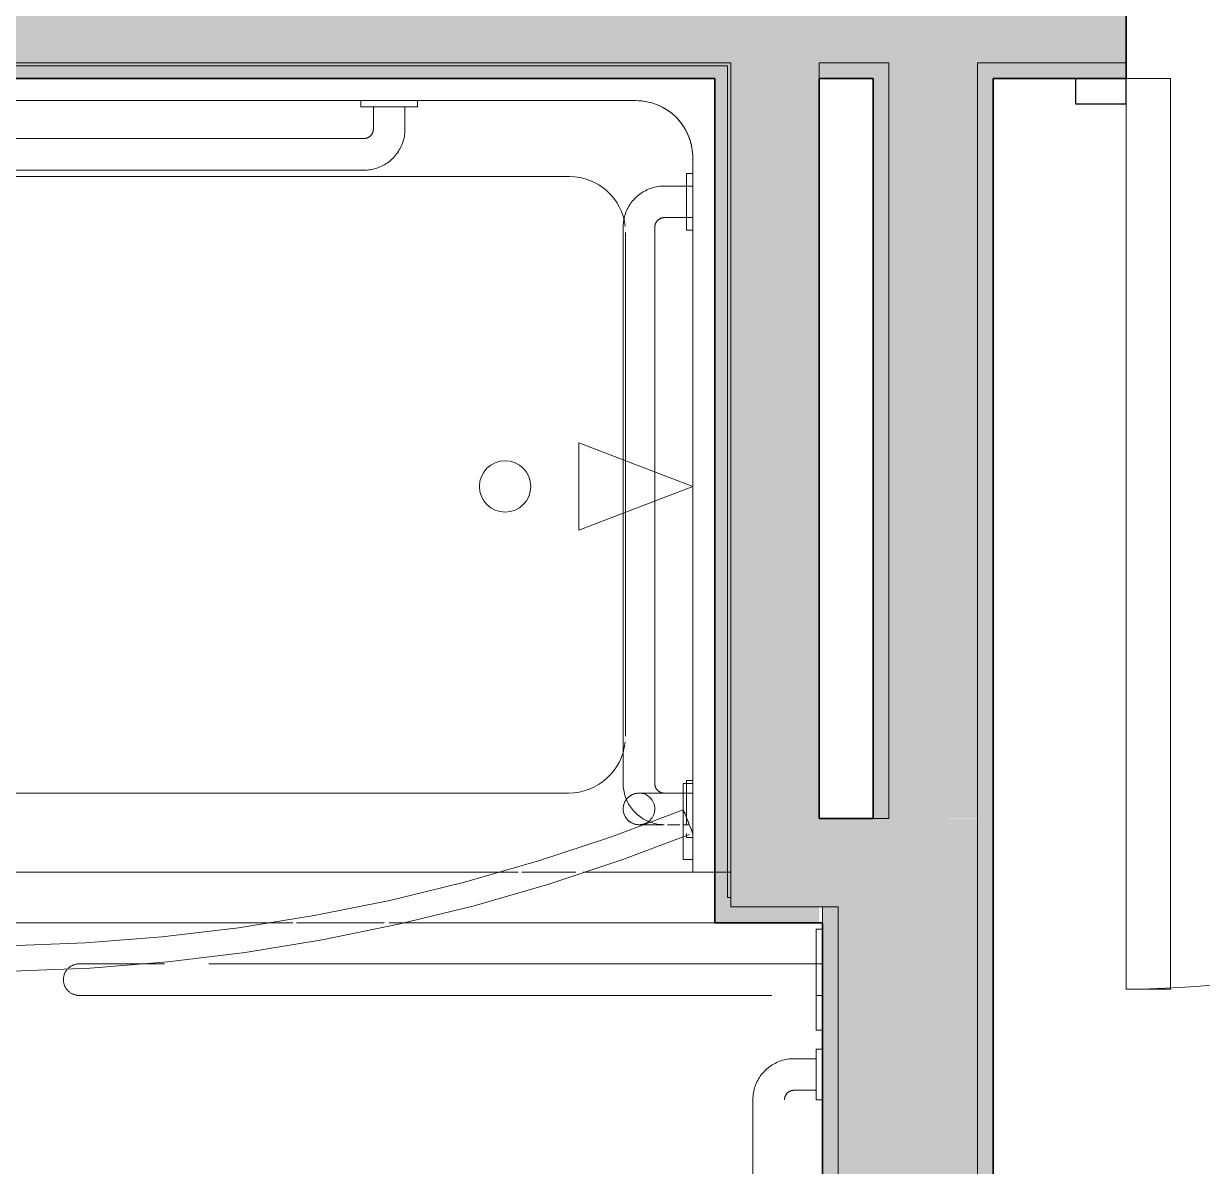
# Model space of a CAD drawing. Header units: inches. Extents: x 6 to 8416, y -388 to 6104.
# Drawn here: x 5973.34 to 6019.93, y 1409.68 to 1454.86 of the extents above; entities that cross this region are included whole.
import ezdxf

# ---------------------------------------------------------------- set-up
doc = ezdxf.new("R2010")
doc.units = ezdxf.units.IN
doc.header["$MEASUREMENT"] = 0
doc.linetypes.add('Dash 1_16_', pattern=[48, 24, -24])
doc.linetypes.add('Hidden 1_16_', pattern=[36, 24, -12])
for name, color, linetype, lineweight in [('A-DOOR', 31, 'Continuous', 18), ('A-DOOR-FRAM', 31, 'Continuous', 25), ('A-GENM', 13, 'Continuous', 18), ('A-WALL', 113, 'Continuous', 25), ('A-WALL-PATT', 111, 'Continuous', 35), ('I-WALL', 2, 'Continuous', 25), ('P-SANR-FIXT', 6, 'Continuous', 18), ('Q-SPCQ', 91, 'Continuous', 18)]:
    doc.layers.add(name, color=color, linetype=linetype, lineweight=lineweight)

# ---------------------------------------------------------------- blocks, each defined once
blk = doc.blocks.new('Unit-Single-Flush-ICC ADA-AM - 36_ x 84_-NR _U-BE _ BED_-6494243-LEVEL 3 - PLAN Copy 1 Copy 1')
at = {"layer": 'A-DOOR'}
for p, q in [((16.25, 38.375), (18, 38.375)), ((16.25, 2.375), (16.25, 38.375)), ((18, 2.375), (18, 38.375)), ((16.25, 2.375), (18, 2.375))]:
    blk.add_line(p, q, dxfattribs=at)
at = {"layer": 'A-DOOR', "lineweight": 9}
blk.add_arc((18, 2.375), 36, 90, 180, dxfattribs=at)
at = {"layer": 'A-DOOR-FRAM'}
for p, q in [((-18, 3.375), (-20, 3.375)), ((-20, 3.375), (-20, 2.375)), ((-18, 2.375), (-18, 3.375)), ((20, 3.375), (18, 3.375)), ((18, 3.375), (18, 2.375)), ((20, 2.375), (20, 3.375)), ((-20, 2.375), (-18, 2.375)), ((18, 2.375), (20, 2.375)), ((-18, -2.375), (-20, -2.375)), ((-20, -2.375), (-20, -3.375)), ((-18, -3.375), (-18, -2.375)), ((20, -2.375), (18, -2.375)), ((18, -2.375), (18, -3.375)), ((20, -3.375), (20, -2.375)), ((-20, -3.375), (-18, -3.375)), ((18, -3.375), (20, -3.375))]:
    blk.add_line(p, q, dxfattribs=at)
at = {"layer": 'A-DOOR-FRAM', "lineweight": 18}
for p, q in [((-18, 3.375), (-20, 3.375)), ((-20, 3.375), (-20, 2.375)), ((-18, 3.375), (-18, 2.375)), ((20, 3.375), (18, 3.375)), ((18, 3.375), (18, 2.375)), ((20, 3.375), (20, 2.375)), ((-20, 2.375), (-18, 2.375)), ((18, 2.375), (20, 2.375)), ((-20, -3.375), (-20, -2.375)), ((-18, -2.375), (-20, -2.375)), ((-18, -3.375), (-18, -2.375)), ((18, -3.375), (18, -2.375)), ((20, -2.375), (18, -2.375)), ((20, -3.375), (20, -2.375)), ((-20, -3.375), (-18, -3.375)), ((18, -3.375), (20, -3.375))]:
    blk.add_line(p, q, dxfattribs=at)
blk = doc.blocks.new('GM BA Shower-Unit-Tub-Prefab-ICC ADA-AM - ICC Type B_ Option A Forward_ 60_W x 32_D-2224287-LEVEL 3 - PLAN Copy 1 Copy 1')
at = {"layer": 'A-GENM'}
blk.add_line((0, 32), (0.625, 32), dxfattribs=at)
blk = doc.blocks.new('PL BA Toilet-Unit-Two Piece-ICC ADA-AM - ICC Type B_ Side Approach_ Swing Up Bar-V863-LEVEL 3 - PLAN Copy 1 Copy 1')
at = {"layer": 'A-GENM', "linetype": 'Hidden 1_16_', "lineweight": 9}
for p, q in [((33, 0), (0, 0)), ((0, -4.25), (0, -0.125)), ((0, -16.526), (0, -4.25)), ((0, -17.125), (0, -16.526)), ((0, -20.786), (0, -17.316)), ((0, -21.828), (0, -20.928)), ((0, -45.422), (0, -21.828))]:
    blk.add_line(p, q, dxfattribs=at)
blk = doc.blocks.new('z Nested-Shower Surround-Tub-Prefab - Variable-V868-LEVEL 3 - PLAN Copy 1 Copy 1')
at = {"layer": 'A-GENM', "lineweight": 9}
for p, q in [((0.125, 33), (0, 33)), ((0, 33), (0, 0)), ((0, 32), (0, 33)), ((0, 33), (0.125, 33)), ((0.125, 0.125), (0.125, 33)), ((0.125, 33), (0.125, 32)), ((0, 0.625), (0, 32)), ((0.125, 32), (0.125, 0.625)), ((0, 0), (0, 0.625)), ((0.125, 0.625), (0.125, 0.339)), ((0, 0), (60, 0)), ((60, 0), (0, 0)), ((59.875, 0.125), (0.125, 0.125)), ((0.313, 0.125), (59.688, 0.125))]:
    blk.add_line(p, q, dxfattribs=at)
at = {"layer": 'A-GENM'}
for p, q in [((1.5, 32), (0, 32)), ((0, 32), (0, 0)), ((0, 0.625), (0, 32)), ((0.125, 32), (0.625, 32)), ((0.625, 32), (1.5, 32)), ((1.5, 32), (5.826, 32)), ((1.5, 30.75), (1.5, 32)), ((1.5, 30.75), (1.5, 32)), ((1.5, 32), (1.5, 30.75)), ((6.125, 32), (8.252, 32)), ((8.398, 32), (9.275, 32)), ((9.275, 32), (28.375, 32)), ((1.5, 30), (1.5, 30.75)), ((1.5, 30), (1.5, 30.75)), ((1.5, 30.75), (1.5, 30)), ((1.5, 29.25), (1.5, 29.862)), ((1.5, 3.75), (1.5, 29.25)), ((1.5, 5.942), (1.5, 29.058)), ((1.5, 29.058), (1.5, 5.942)), ((53.839, 28.873), (6.409, 28.873)), ((4.159, 26.623), (4.159, 17.771)), ((4.159, 17.771), (4.159, 15.729)), ((4.159, 15.729), (4.159, 6.712)), ((1.5, 3.75), (1.5, 5.058)), ((1.5, 5.058), (1.5, 3.75)), ((53.877, 4.5), (6.371, 4.5)), ((56.25, 1.5), (3.75, 1.5)), ((56.25, 1.5), (3.75, 1.5)), ((3.75, 1.5), (56.25, 1.5)), ((0, 0), (0, 0.625)), ((0, 0), (60, 0)), ((60, 0), (0, 0))]:
    blk.add_line(p, q, dxfattribs=at)
blk.add_circle((8.92, 16.75), 1.016, dxfattribs=at)
for centre, radius, start, end in [((6.409, 26.623), 2.25, 90, 173.7582), ((6.371, 6.712), 2.212, 186.0977, 270), ((3.75, 3.75), 2.25, 180, 200.0287), ((3.75, 3.75), 2.25, 180, 270), ((3.75, 3.75), 2.25, 180, 200.0287), ((3.75, 3.75), 2.25, 200.0287, 204.9713), ((3.75, 3.75), 2.25, 200.0287, 204.9713), ((3.75, 3.75), 2.25, 204.9713, 245.0287), ((3.75, 3.75), 2.25, 204.9713, 245.0287), ((3.75, 3.75), 2.25, 245.0287, 249.9713), ((3.75, 3.75), 2.25, 245.0287, 249.9713), ((3.75, 3.75), 2.25, 249.9713, 270), ((3.75, 3.75), 2.25, 249.9713, 270)]:
    blk.add_arc(centre, radius, start, end, dxfattribs=at)
blk = doc.blocks.new('z Nested-Shower Grab Bars - Variable-V856-LEVEL 3 - PLAN Copy 1 Copy 1')
at = {"layer": 'A-GENM', "linetype": 'Dash 1_16_', "lineweight": 9}
for p, q in [((0.245, 29.125), (0, 29.125)), ((0, 29.125), (0, 29.087)), ((0, 29.125), (0, 29.087)), ((0.245, 29.125), (0, 29.125)), ((0, 29.125), (0, 29.087)), ((0, 29.125), (0, 29.087)), ((0, 29.087), (0, 28.974)), ((0, 29.087), (0, 28.974)), ((0, 29.087), (0, 28.974)), ((0, 29.087), (0, 28.974)), ((0.25, 29.087), (0.25, 29.125)), ((0.25, 29.087), (0.25, 29.125)), ((0.25, 29.087), (0.25, 29.125)), ((0.25, 29.087), (0.25, 29.125)), ((0.25, 28.974), (0.25, 29.087)), ((0.25, 28.974), (0.25, 29.087)), ((0.25, 28.974), (0.25, 29.087)), ((0.25, 28.974), (0.25, 29.087)), ((0, 28.795), (0, 28.563)), ((0, 28.795), (0, 28.563)), ((0, 28.795), (0, 28.563)), ((0, 28.795), (0, 28.563)), ((0, 28.625), (0, 28.604)), ((0, 28.625), (0, 28.604)), ((0, 28.604), (0, 28.541)), ((0, 28.604), (0, 28.541)), ((0, 28.541), (0, 28.442)), ((0, 28.541), (0, 28.442)), ((0, 28.442), (0, 28.313)), ((0, 28.442), (0, 28.365)), ((0.375, 28.625), (0.154, 28.625)), ((0.25, 28.625), (0.25, 28.604)), ((0.25, 28.625), (0.25, 28.604)), ((0.25, 28.604), (0.25, 28.541)), ((0.25, 28.604), (0.25, 28.541)), ((0.25, 28.541), (0.25, 28.442)), ((0.25, 28.541), (0.25, 28.442)), ((0.25, 28.442), (0.25, 28.313)), ((0.25, 28.442), (0.25, 28.313)), ((1.004, 28.625), (0.515, 28.625)), ((1.004, 28.625), (0.515, 28.625)), ((1.272, 28.618), (1.208, 28.623)), ((1.245, 28.625), (1.284, 28.625)), ((1.44, 28.625), (1.477, 28.625)), ((1.528, 28.574), (1.465, 28.589)), ((1.551, 28.625), (1.587, 28.625)), ((1.587, 28.625), (1.622, 28.625)), ((1.966, 28.625), (1.987, 28.625)), ((1.987, 28.625), (2.007, 28.625)), ((2.007, 28.625), (2.025, 28.625)), ((2.025, 28.625), (2.042, 28.625)), ((2.042, 28.625), (2.057, 28.625)), ((0, 28.365), (0, 28.291)), ((0, 28.365), (0, 28.291)), ((0, 28.365), (0, 28.313)), ((0, 28.365), (0, 28.291)), ((0, 28.365), (0, 28.291)), ((0, 28.313), (0, 28.162)), ((0, 28.313), (0, 28.162)), ((0, 28.291), (0, 28.113)), ((0, 28.291), (0, 28.113)), ((0, 28.291), (0, 28.113)), ((0, 28.162), (0, 28)), ((0, 28.162), (0, 28)), ((0, 28), (0, 27.749)), ((0, 28), (0, 27.838)), ((0, 28), (0, 27.838)), ((0, 28), (0, 27.749)), ((0, 28), (0, 27.749)), ((0.25, 28.291), (0.25, 28.365)), ((0.25, 28.291), (0.25, 28.365)), ((0.25, 28.291), (0.25, 28.365)), ((0.25, 28.291), (0.25, 28.365)), ((0.25, 28.313), (0.25, 28.162)), ((0.25, 28.313), (0.25, 28)), ((0.25, 28.113), (0.25, 28.291)), ((0.25, 28.162), (0.25, 28)), ((0.25, 28), (0.25, 27.838)), ((0.25, 28), (0.25, 27.838)), ((0.25, 27.749), (0.25, 27.991)), ((0, 27.838), (0, 27.688)), ((0, 27.838), (0, 27.688)), ((0, 27.709), (0, 26.875)), ((0, 27.709), (0, 26.875)), ((0, 27.709), (0, 26.875)), ((0, 27.688), (0, 27.375)), ((0, 27.688), (0, 27.558)), ((0, 27.558), (0, 27.375)), ((0.25, 27.838), (0.25, 27.688)), ((0.25, 27.838), (0.25, 27.688)), ((0.25, 26.875), (0.25, 27.709)), ((0.25, 27.688), (0.25, 27.375)), ((0.25, 27.688), (0.25, 27.375)), ((0.25, 26.875), (0.25, 27.687)), ((0.25, 26.875), (0.25, 27.687)), ((0, 27.438), (0, 26.875)), ((0, 27.375), (1.125, 27.375)), ((0.25, 26.875), (0.25, 27.438)), ((0.25, 27.375), (1.125, 27.375)), ((0, 26.875), (0.25, 26.875)), ((0, 26.875), (0.25, 26.875)), ((1.5, 27), (1.5, 15.826)), ((2.75, 16.306), (2.75, 27)), ((2.75, 14.194), (2.75, 16.306)), ((1.5, 15.826), (1.5, 14.674)), ((1.5, 14.674), (1.5, 5)), ((2.75, 5), (2.75, 14.194)), ((0.25, 5.125), (0, 5.125)), ((0, 5.125), (0, 4.563)), ((0, 5.125), (0, 2.875)), ((0.25, 2.875), (0.25, 5.125)), ((0.25, 4.563), (0.25, 5.125)), ((1.125, 4.625), (0, 4.625)), ((0, 4.625), (0, 4.442)), ((0, 4.625), (0, 3.375)), ((0, 4.442), (0, 4.313)), ((0, 4.313), (0, 4.162)), ((0, 4.162), (0, 4)), ((0, 4), (0, 3.838)), ((0, 3.838), (0, 3.688)), ((0, 3.688), (0, 3.558)), ((0, 3.558), (0, 3.375)), ((0, 3.438), (0, 2.875)), ((0, 3.375), (1.125, 3.375)), ((0.25, 2.875), (0.25, 3.438)), ((0, 2.875), (0.25, 2.875)), ((35, 2.75), (13, 2.75)), ((35, 2.75), (13, 2.75)), ((13, 1.5), (35, 1.5)), ((13, 1.5), (35, 1.5)), ((11.375, 1.125), (11.375, 0.25)), ((11.375, 1.125), (11.375, 0.25)), ((12.625, 0.25), (12.625, 1.125)), ((12.625, 0.25), (12.625, 1.125)), ((10.875, 0.25), (10.875, 0)), ((11.687, 0.25), (10.875, 0.25)), ((11.687, 0.25), (10.875, 0.25)), ((10.875, 0.25), (10.875, 0)), ((13.125, 0.25), (10.875, 0.25)), ((11.687, 0.25), (10.875, 0.25)), ((10.875, 0), (13.125, 0)), ((10.875, 0), (13.125, 0)), ((10.875, 0), (13.125, 0)), ((10.875, 0), (13.125, 0)), ((11.375, 0.25), (11.688, 0.25)), ((11.375, 0.25), (11.688, 0.25)), ((11.375, 0.25), (11.688, 0.25)), ((11.375, 0.25), (12.625, 0.25)), ((11.688, 0.25), (11.838, 0.25)), ((11.688, 0.25), (12.313, 0.25)), ((11.688, 0.25), (12.313, 0.25)), ((11.838, 0.25), (12, 0.25)), ((12, 0.25), (12.162, 0.25)), ((12.162, 0.25), (12.313, 0.25)), ((13.125, 0.25), (12.313, 0.25)), ((13.125, 0.25), (12.313, 0.25)), ((12.313, 0.25), (12.625, 0.25)), ((12.313, 0.25), (12.625, 0.25)), ((13.125, 0.25), (12.313, 0.25)), ((12.313, 0.25), (12.625, 0.25)), ((13.125, 0), (13.125, 0.25)), ((13.125, 0), (13.125, 0.25))]:
    blk.add_line(p, q, dxfattribs=at)
at = {"layer": 'A-GENM', "linetype": 'Dash 1_16_', "lineweight": 9, "flags": 128}
for points in [[(1.208, 28.623), (1.143, 28.625), (1.125, 28.625)], [(1.125, 28.625), (1.165, 28.625), (1.205, 28.625), (1.245, 28.625)], [(1.465, 28.589), (1.401, 28.601), (1.337, 28.611), (1.272, 28.618)], [(1.284, 28.625), (1.324, 28.625), (1.363, 28.625), (1.401, 28.625), (1.44, 28.625)], [(1.477, 28.625), (1.514, 28.625), (1.551, 28.625)], [(2.646, 27.572), (2.622, 27.633), (2.595, 27.692), (2.566, 27.75), (2.535, 27.807), (2.502, 27.863), (2.466, 27.918), (2.428, 27.97), (2.389, 28.022), (2.347, 28.072), (2.303, 28.119), (2.257, 28.166), (2.21, 28.21), (2.16, 28.252), (2.109, 28.293), (2.057, 28.331), (2.003, 28.367), (1.948, 28.401), (1.891, 28.433), (1.833, 28.463), (1.774, 28.49), (1.714, 28.515), (1.653, 28.537), (1.591, 28.557), (1.528, 28.574)], [(1.622, 28.625), (1.656, 28.625), (1.69, 28.625), (1.722, 28.625), (1.754, 28.625), (1.784, 28.625), (1.814, 28.625), (1.842, 28.625), (1.87, 28.625), (1.896, 28.625), (1.921, 28.625), (1.944, 28.625), (1.966, 28.625)], [(2.057, 28.625), (2.071, 28.625), (2.083, 28.625), (2.094, 28.625), (2.103, 28.625), (2.11, 28.625), (2.116, 28.625), (2.121, 28.625), (2.124, 28.625), (2.125, 28.625)], [(2.125, 28.625), (2.15, 28.625), (2.175, 28.623), (2.2, 28.621), (2.225, 28.617), (2.249, 28.613), (2.274, 28.607), (2.298, 28.601), (2.322, 28.593), (2.345, 28.585), (2.368, 28.576), (2.391, 28.565), (2.414, 28.554), (2.436, 28.542), (2.457, 28.53), (2.478, 28.516), (2.498, 28.501), (2.518, 28.486), (2.537, 28.47), (2.556, 28.453), (2.573, 28.435), (2.59, 28.417), (2.607, 28.398), (2.622, 28.379), (2.637, 28.358), (2.651, 28.338), (2.664, 28.316), (2.676, 28.295), (2.688, 28.272), (2.698, 28.25), (2.708, 28.226), (2.716, 28.203), (2.724, 28.179), (2.73, 28.155), (2.736, 28.131), (2.741, 28.106), (2.745, 28.082), (2.747, 28.057), (2.749, 28.032), (2.75, 28.007), (2.75, 27.982), (2.749, 27.957), (2.746, 27.932), (2.743, 27.907), (2.739, 27.882), (2.734, 27.858), (2.727, 27.834), (2.72, 27.81), (2.712, 27.786), (2.703, 27.763), (2.693, 27.74), (2.682, 27.717), (2.671, 27.695), (2.658, 27.674), (2.645, 27.653), (2.63, 27.632), (2.615, 27.612), (2.599, 27.593), (2.583, 27.574), (2.565, 27.556), (2.547, 27.539), (2.528, 27.523), (2.509, 27.507), (2.489, 27.492), (2.468, 27.478), (2.447, 27.464), (2.426, 27.452), (2.403, 27.44), (2.381, 27.43), (2.358, 27.42), (2.334, 27.411), (2.311, 27.403), (2.287, 27.396), (2.262, 27.39), (2.238, 27.385), (2.213, 27.381), (2.188, 27.378), (2.163, 27.376), (2.138, 27.375), (2.125, 27.375)], [(2.75, 27), (2.749, 27.065), (2.745, 27.13), (2.738, 27.195), (2.729, 27.259), (2.718, 27.323), (2.703, 27.386), (2.687, 27.449), (2.668, 27.511), (2.646, 27.572)], [(1.125, 27.375), (1.14, 27.375), (1.155, 27.374), (1.17, 27.372), (1.185, 27.37), (1.2, 27.368), (1.214, 27.364), (1.229, 27.36), (1.243, 27.356), (1.257, 27.351), (1.271, 27.345), (1.285, 27.339), (1.298, 27.333), (1.311, 27.325), (1.324, 27.318), (1.337, 27.31), (1.349, 27.301), (1.361, 27.292), (1.372, 27.282), (1.383, 27.272), (1.394, 27.261), (1.404, 27.25), (1.414, 27.239), (1.423, 27.227), (1.432, 27.215), (1.441, 27.203), (1.448, 27.19), (1.456, 27.177), (1.463, 27.163), (1.469, 27.15), (1.475, 27.136), (1.48, 27.122), (1.484, 27.108), (1.488, 27.093), (1.492, 27.078), (1.495, 27.064), (1.497, 27.049), (1.498, 27.034), (1.5, 27.019), (1.5, 27.004), (1.5, 27)], [(1.95, 27.375), (1.927, 27.375), (1.903, 27.375), (1.877, 27.375), (1.85, 27.375), (1.822, 27.375), (1.792, 27.375), (1.762, 27.375), (1.731, 27.375), (1.699, 27.375), (1.665, 27.375), (1.631, 27.375), (1.596, 27.375), (1.561, 27.375), (1.524, 27.375), (1.487, 27.375), (1.45, 27.375), (1.412, 27.375), (1.373, 27.375), (1.334, 27.375), (1.295, 27.375), (1.255, 27.375), (1.216, 27.375), (1.176, 27.375), (1.136, 27.375), (1.125, 27.375)], [(2.125, 27.375), (2.124, 27.375), (2.122, 27.375), (2.118, 27.375), (2.112, 27.375), (2.105, 27.375), (2.096, 27.375), (2.086, 27.375), (2.074, 27.375), (2.061, 27.375), (2.046, 27.375), (2.03, 27.375), (2.012, 27.375), (1.993, 27.375), (1.972, 27.375), (1.95, 27.375)], [(1.5, 5), (1.5, 4.985), (1.499, 4.97), (1.497, 4.955), (1.495, 4.94), (1.493, 4.925), (1.489, 4.911), (1.485, 4.896), (1.481, 4.882), (1.476, 4.868), (1.47, 4.854), (1.464, 4.84), (1.458, 4.827), (1.45, 4.814), (1.443, 4.801), (1.435, 4.788), (1.426, 4.776), (1.417, 4.764), (1.407, 4.753), (1.397, 4.742), (1.386, 4.731), (1.375, 4.721), (1.364, 4.711), (1.352, 4.702), (1.34, 4.693), (1.328, 4.684), (1.315, 4.677), (1.302, 4.669), (1.288, 4.662), (1.275, 4.656), (1.261, 4.65), (1.247, 4.645), (1.233, 4.641), (1.218, 4.637), (1.203, 4.633), (1.189, 4.63), (1.174, 4.628), (1.159, 4.627), (1.144, 4.625), (1.129, 4.625), (1.125, 4.625)], [(1.125, 3.375), (1.19, 3.376), (1.255, 3.38), (1.32, 3.387), (1.384, 3.396), (1.448, 3.407), (1.511, 3.422), (1.574, 3.438), (1.636, 3.457), (1.697, 3.479), (1.758, 3.503), (1.817, 3.53), (1.875, 3.559), (1.932, 3.59), (1.988, 3.623), (2.043, 3.659), (2.095, 3.697), (2.147, 3.736), (2.197, 3.778), (2.244, 3.822), (2.291, 3.868), (2.335, 3.915), (2.377, 3.965), (2.418, 4.016), (2.456, 4.068), (2.492, 4.122), (2.526, 4.177), (2.558, 4.234), (2.588, 4.292), (2.615, 4.351), (2.64, 4.411), (2.662, 4.472), (2.682, 4.534), (2.699, 4.597), (2.714, 4.66), (2.726, 4.724), (2.736, 4.788), (2.743, 4.853), (2.748, 4.917), (2.75, 4.982), (2.75, 5)], [(13, 2.75), (12.935, 2.749), (12.87, 2.745), (12.805, 2.738), (12.741, 2.729), (12.677, 2.718), (12.614, 2.703), (12.551, 2.687), (12.489, 2.668), (12.428, 2.646), (12.367, 2.622), (12.308, 2.595), (12.25, 2.566), (12.193, 2.535), (12.137, 2.502), (12.082, 2.466), (12.03, 2.428), (11.978, 2.389), (11.928, 2.347), (11.881, 2.303), (11.834, 2.257), (11.79, 2.21), (11.748, 2.16), (11.707, 2.109), (11.669, 2.057), (11.633, 2.003), (11.599, 1.948), (11.567, 1.891), (11.537, 1.833), (11.51, 1.774), (11.485, 1.714), (11.463, 1.653), (11.443, 1.591), (11.426, 1.528), (11.411, 1.465), (11.399, 1.401), (11.389, 1.337), (11.382, 1.272), (11.377, 1.208), (11.375, 1.143), (11.375, 1.125)], [(13, 2.75), (12.935, 2.749), (12.87, 2.745), (12.805, 2.738), (12.741, 2.729), (12.677, 2.718), (12.614, 2.703), (12.551, 2.687), (12.489, 2.668), (12.428, 2.646), (12.367, 2.622), (12.308, 2.595), (12.25, 2.566), (12.193, 2.535), (12.137, 2.502), (12.082, 2.466), (12.03, 2.428), (11.978, 2.389), (11.928, 2.347), (11.881, 2.303), (11.834, 2.257), (11.79, 2.21), (11.748, 2.16), (11.707, 2.109), (11.669, 2.057), (11.633, 2.003), (11.599, 1.948), (11.567, 1.891), (11.537, 1.833), (11.51, 1.774), (11.485, 1.714), (11.463, 1.653), (11.443, 1.591), (11.426, 1.528), (11.411, 1.465), (11.399, 1.401), (11.389, 1.337), (11.382, 1.272), (11.377, 1.208), (11.375, 1.143), (11.375, 1.125)], [(12.625, 1.125), (12.625, 1.14), (12.626, 1.155), (12.628, 1.17), (12.63, 1.185), (12.632, 1.2), (12.636, 1.214), (12.64, 1.229), (12.644, 1.243), (12.649, 1.257), (12.655, 1.271), (12.661, 1.285), (12.667, 1.298), (12.675, 1.311), (12.682, 1.324), (12.69, 1.337), (12.699, 1.349), (12.708, 1.361), (12.718, 1.372), (12.728, 1.383), (12.739, 1.394), (12.75, 1.404), (12.761, 1.414), (12.773, 1.423), (12.785, 1.432), (12.797, 1.441), (12.81, 1.448), (12.823, 1.456), (12.837, 1.463), (12.85, 1.469), (12.864, 1.475), (12.878, 1.48), (12.892, 1.484), (12.907, 1.488), (12.922, 1.492), (12.936, 1.495), (12.951, 1.497), (12.966, 1.498), (12.981, 1.5), (12.996, 1.5), (13, 1.5)], [(12.625, 1.125), (12.625, 1.14), (12.626, 1.155), (12.628, 1.17), (12.63, 1.185), (12.632, 1.2), (12.636, 1.214), (12.64, 1.229), (12.644, 1.243), (12.649, 1.257), (12.655, 1.271), (12.661, 1.285), (12.667, 1.298), (12.675, 1.311), (12.682, 1.324), (12.69, 1.337), (12.699, 1.349), (12.708, 1.361), (12.718, 1.372), (12.728, 1.383), (12.739, 1.394), (12.75, 1.404), (12.761, 1.414), (12.773, 1.423), (12.785, 1.432), (12.797, 1.441), (12.81, 1.448), (12.823, 1.456), (12.837, 1.463), (12.85, 1.469), (12.864, 1.475), (12.878, 1.48), (12.892, 1.484), (12.907, 1.488), (12.922, 1.492), (12.936, 1.495), (12.951, 1.497), (12.966, 1.498), (12.981, 1.5), (12.996, 1.5), (13, 1.5)]]:
    blk.add_lwpolyline(points, dxfattribs=at)
at = {"layer": 'A-GENM', "linetype": 'Dash 1_16_', "lineweight": 9}
for start, end in [(90, 270), (270, 90)]:
    blk.add_arc((2.125, 28), 0.625, start, end, dxfattribs=at)
blk = doc.blocks.new('z Nested-Shower Fixtures - Variable-2223344-LEVEL 3 - PLAN Copy 1 Copy 1')
at = {"layer": 'P-SANR-FIXT'}
for p, q in [((0, 0), (4.5, 1.727)), ((4.5, 1.727), (4.5, -1.727)), ((4.5, -1.727), (0, 0))]:
    blk.add_line(p, q, dxfattribs=at)
blk = doc.blocks.new('SE BA Shower Curtain Rod-AM - 1_ Dia__ 76_ AFF-V857-LEVEL 3 - PLAN Copy 1 Copy 1')
at = {"layer": 'Q-SPCQ'}
for p, q in [((0.375, 1.5), (0, 1.5)), ((0, 1.5), (0, 0.75)), ((0, 1.5), (0, -1.5)), ((0.375, -1.5), (0.375, 1.5)), ((0.375, 0.75), (0.375, 1.5)), ((0, 0.75), (0, -0.75)), ((0.375, 0.605), (0.128, 0.512)), ((0.375, 0.521), (0.375, 0.75)), ((0.002, 0.464), (0.009, 0.449)), ((0.002, 0.464), (0.009, 0.449)), ((0.009, 0.449), (0.027, 0.402)), ((0.009, 0.449), (0.027, 0.402)), ((0.027, 0.402), (0.057, 0.328)), ((0.027, 0.402), (0.095, 0.232)), ((0.057, 0.328), (0.095, 0.232)), ((0.095, 0.232), (0.14, 0.12)), ((0.095, 0.232), (0.14, 0.12)), ((0.14, 0.12), (0.187, 0)), ((0.14, 0.12), (0.235, -0.12)), ((0.187, 0), (0.235, -0.12)), ((0.235, -0.12), (0.28, -0.232)), ((0.235, -0.12), (0.28, -0.232)), ((0.28, -0.232), (0.318, -0.328)), ((0.28, -0.232), (0.348, -0.402)), ((0.318, -0.328), (0.348, -0.402)), ((0.348, -0.402), (0.366, -0.449)), ((0.348, -0.402), (0.366, -0.449)), ((0.366, -0.449), (0.373, -0.464)), ((0.366, -0.449), (0.373, -0.464)), ((0.375, -0.139), (0.375, 0)), ((0.375, -0.75), (0.375, -0.391)), ((0, -0.75), (0, -1.5)), ((0.375, -1.5), (0.375, -0.75)), ((0, -1.5), (0.375, -1.5))]:
    blk.add_line(p, q, dxfattribs=at)
at = {"layer": 'Q-SPCQ', "flags": 128}
for points in [[(56.625, 0.604), (54.115, 1.547), (51.191, 2.513), (48.231, 3.362), (45.239, 4.091), (42.221, 4.7), (39.18, 5.189), (36.123, 5.555), (33.053, 5.798), (29.976, 5.919), (26.897, 5.916), (23.82, 5.791), (20.75, 5.542), (17.694, 5.171), (14.654, 4.678), (11.636, 4.063), (8.646, 3.329), (5.687, 2.475), (2.765, 1.504), (0.375, 0.605)], [(0.375, -0.464), (3.218, 0.604), (6.104, 1.558), (9.026, 2.395), (11.978, 3.115), (14.958, 3.716), (17.959, 4.198), (20.976, 4.56), (24.006, 4.8), (27.043, 4.919), (30.083, 4.916), (33.119, 4.792), (36.149, 4.547), (39.166, 4.181), (42.166, 3.694), (45.144, 3.088), (48.096, 2.363), (51.016, 1.52), (53.901, 0.562), (56.625, -0.464)]]:
    blk.add_lwpolyline(points, dxfattribs=at)
blk = doc.blocks.new('z Nested-Toilet Grab Bars - z Nested-Toilet Grab Bars-V869-LEVEL 3 - PLAN Copy 1 Copy 1')
at = {"layer": 'A-GENM', "linetype": 'Dash 1_16_', "lineweight": 9}
for p, q in [((-1.738, 29.733), (-1.724, 29.713)), ((-1.724, 29.713), (-1.711, 29.691)), ((-1.711, 29.691), (-1.699, 29.67)), ((-1.699, 29.67), (-1.687, 29.647)), ((-1.687, 29.647), (-1.677, 29.625)), ((-1.677, 29.625), (-1.667, 29.601)), ((-1.667, 29.601), (-1.659, 29.578)), ((-1.659, 29.578), (-1.651, 29.554)), ((-1.651, 29.554), (-1.645, 29.53)), ((-1.625, 29.346), (-1.625, 29.361)), ((-1.625, 29.351), (-1.625, 29.332)), ((-1.625, 29.326), (-1.625, 29.346)), ((-1.625, 29.332), (-1.625, 29.308)), ((-1.625, 29.3), (-1.625, 29.326)), ((-1.625, 29.308), (-1.625, 29.278)), ((-1.625, 29.269), (-1.625, 29.3)), ((-1.625, 29.278), (-1.625, 29.244)), ((-1.625, 29.233), (-1.625, 29.269)), ((-1.625, 28.84), (-1.625, 28.911)), ((-1.625, 28.859), (-1.625, 28.786)), ((-1.625, 28.765), (-1.625, 28.84)), ((-1.625, 28.786), (-1.625, 28.707)), ((-1.625, 28.685), (-1.625, 28.765)), ((-1.625, 27.47), (-1.625, 27.348)), ((-1.625, 27.314), (-1.625, 27.438)), ((-1.625, 27.348), (-1.625, 27.223)), ((-2.875, 26), (-2.875, 0.25)), ((-2.875, 26), (-2.875, 0.25)), ((-1.625, 0.25), (-1.625, 26)), ((-1.625, 0.25), (-1.625, 26)), ((-36.625, 2.75), (-41, 2.75)), ((-7, 2.75), (-36.625, 2.75)), ((-41, 1.5), (-36.625, 1.5)), ((-36.625, 1.5), (-7, 1.5)), ((-42.625, 1.125), (-42.625, 0.75)), ((-41.375, 0.75), (-41.375, 1.125)), ((-6.625, 1.125), (-6.625, 0.25)), ((-5.375, 0.25), (-5.375, 1.125)), ((-42.625, 0.75), (-42.625, 0.25)), ((-41.375, 0.25), (-41.375, 0.75)), ((-43, 0.25), (-43, 0)), ((-42.901, 0.25), (-43, 0.25)), ((-42.901, 0.25), (-43, 0.25)), ((-42.623, 0.25), (-42.901, 0.25)), ((-42.623, 0.25), (-42.901, 0.25)), ((-42.625, 0.25), (-42.563, 0.25)), ((-42.625, 0.25), (-42.563, 0.25)), ((-42.223, 0.25), (-42.623, 0.25)), ((-42.223, 0.25), (-42.623, 0.25)), ((-42.563, 0.25), (-42.39, 0.25)), ((-42.563, 0.25), (-42.39, 0.25)), ((-42.39, 0.25), (-42.139, 0.25)), ((-42.39, 0.25), (-42.139, 0.25)), ((-41.777, 0.25), (-42.223, 0.25)), ((-41.777, 0.25), (-42.223, 0.25)), ((-42.139, 0.25), (-41.861, 0.25)), ((-42.139, 0.25), (-41.861, 0.25)), ((-41.861, 0.25), (-41.61, 0.25)), ((-41.861, 0.25), (-41.61, 0.25)), ((-41.377, 0.25), (-41.777, 0.25)), ((-41.377, 0.25), (-41.777, 0.25)), ((-41.61, 0.25), (-41.437, 0.25)), ((-41.61, 0.25), (-41.437, 0.25)), ((-41.437, 0.25), (-41.375, 0.25)), ((-41.437, 0.25), (-41.375, 0.25)), ((-41.099, 0.25), (-41.377, 0.25)), ((-41.099, 0.25), (-41.377, 0.25)), ((-41, 0.25), (-41.099, 0.25)), ((-41, 0.25), (-41.099, 0.25)), ((-41, 0), (-41, 0.25)), ((-7, 0.25), (-7, 0)), ((-5, 0.25), (-7, 0.25)), ((-5, 0.25), (-7, 0.25)), ((-6.625, 0.25), (-5.375, 0.25)), ((-6.625, 0.25), (-5.375, 0.25)), ((-5, 0), (-5, 0.25)), ((-2.854, 0.25), (-4.25, 0.25)), ((-4.25, 0.25), (-0.25, 0.25)), ((-4.25, 0.25), (-4.25, 0)), ((-4.25, 0.25), (-4.25, 0)), ((-2.875, 0.25), (-2.875, 0)), ((-2.875, 0.25), (-2.875, 0)), ((-0.25, 0.25), (-1.647, 0.25)), ((-1.625, 0), (-1.625, 0.25)), ((-1.625, 0), (-1.625, 0.25)), ((-0.25, 0.25), (-0.25, 0)), ((-0.25, 0), (-0.25, 0.25)), ((-43, 0), (-42.901, 0)), ((-43, 0), (-42.901, 0)), ((-42.901, 0), (-42.623, 0)), ((-42.901, 0), (-42.623, 0)), ((-42.623, 0), (-42.223, 0)), ((-42.623, 0), (-42.223, 0)), ((-42.223, 0), (-41.377, 0)), ((-42.223, 0), (-41.777, 0)), ((-41.777, 0), (-41.377, 0)), ((-41.377, 0), (-41, 0)), ((-41.377, 0), (-41.099, 0)), ((-41.099, 0), (-41, 0)), ((-7, 0), (-5, 0)), ((-7, 0), (-5, 0)), ((-0.25, 0), (-4.25, 0)), ((-4.25, 0), (-2.854, 0)), ((-2.875, 0), (-2.25, 0)), ((-2.875, 0), (-2.854, 0)), ((-2.875, 0), (-2.854, 0)), ((-2.875, 0), (-2.854, 0)), ((-2.854, 0), (-2.791, 0)), ((-2.854, 0), (-2.791, 0)), ((-2.854, 0), (-2.791, 0)), ((-2.791, 0), (-2.692, 0)), ((-2.791, 0), (-2.692, 0)), ((-2.791, 0), (-2.692, 0)), ((-2.692, 0), (-2.562, 0)), ((-2.692, 0), (-2.562, 0)), ((-2.692, 0), (-2.562, 0)), ((-2.562, 0), (-2.412, 0)), ((-2.562, 0), (-2.412, 0)), ((-2.562, 0), (-2.412, 0)), ((-2.412, 0), (-2.25, 0)), ((-2.412, 0), (-2.25, 0)), ((-2.412, 0), (-2.25, 0)), ((-2.25, 0), (-1.625, 0)), ((-2.25, 0), (-2.088, 0)), ((-2.25, 0), (-2.088, 0)), ((-2.25, 0), (-2.088, 0)), ((-2.088, 0), (-1.937, 0)), ((-2.088, 0), (-1.937, 0)), ((-2.088, 0), (-1.937, 0)), ((-1.937, 0), (-1.808, 0)), ((-1.937, 0), (-1.808, 0)), ((-1.937, 0), (-1.808, 0)), ((-1.808, 0), (-1.709, 0)), ((-1.808, 0), (-1.709, 0)), ((-1.808, 0), (-1.709, 0)), ((-1.709, 0), (-1.646, 0)), ((-1.709, 0), (-1.646, 0)), ((-1.709, 0), (-1.646, 0)), ((-1.646, 0), (-0.25, 0)), ((-1.646, 0), (-1.625, 0)), ((-1.646, 0), (-1.625, 0)), ((-1.646, 0), (-1.625, 0))]:
    blk.add_line(p, q, dxfattribs=at)
at = {"layer": 'A-GENM', "linetype": 'Dash 1_16_', "lineweight": 9, "flags": 128}
for points in [[(-2.875, 29.375), (-2.875, 29.4), (-2.873, 29.425), (-2.871, 29.45), (-2.867, 29.475), (-2.863, 29.499), (-2.857, 29.524), (-2.851, 29.548), (-2.843, 29.572), (-2.835, 29.595), (-2.826, 29.618), (-2.815, 29.641), (-2.804, 29.664), (-2.792, 29.686), (-2.78, 29.707), (-2.766, 29.728), (-2.751, 29.748), (-2.736, 29.768), (-2.72, 29.787), (-2.703, 29.806), (-2.685, 29.823), (-2.667, 29.84), (-2.648, 29.857), (-2.629, 29.872), (-2.608, 29.887), (-2.588, 29.901), (-2.566, 29.914), (-2.545, 29.926), (-2.522, 29.938), (-2.5, 29.948), (-2.476, 29.958), (-2.453, 29.966), (-2.429, 29.974), (-2.405, 29.98), (-2.381, 29.986), (-2.356, 29.991), (-2.332, 29.995), (-2.307, 29.997), (-2.282, 29.999), (-2.257, 30), (-2.25, 30)], [(-2.25, 30), (-2.225, 30), (-2.2, 29.998), (-2.175, 29.996), (-2.15, 29.992), (-2.126, 29.988), (-2.101, 29.982), (-2.077, 29.976), (-2.053, 29.968), (-2.03, 29.96), (-2.007, 29.951), (-1.984, 29.94), (-1.961, 29.929), (-1.939, 29.917), (-1.918, 29.905), (-1.897, 29.891), (-1.877, 29.876), (-1.857, 29.861), (-1.838, 29.845), (-1.819, 29.828), (-1.802, 29.81)], [(-2.875, 29.375), (-2.875, 29.372), (-2.875, 29.364), (-2.875, 29.351), (-2.875, 29.332), (-2.875, 29.308), (-2.875, 29.278), (-2.875, 29.244), (-2.875, 29.204), (-2.875, 29.159), (-2.875, 29.109), (-2.875, 29.054), (-2.875, 28.994), (-2.875, 28.929), (-2.875, 28.859), (-2.875, 28.786), (-2.875, 28.707), (-2.875, 28.624), (-2.875, 28.537), (-2.875, 28.446), (-2.875, 28.351), (-2.875, 28.253), (-2.875, 28.15), (-2.875, 28.045), (-2.875, 27.936), (-2.875, 27.824), (-2.875, 27.708), (-2.875, 27.591), (-2.875, 27.47), (-2.875, 27.348), (-2.875, 27.223), (-2.875, 27.096), (-2.875, 26.968), (-2.875, 26.838), (-2.875, 26.706), (-2.875, 26.574), (-2.875, 26.44), (-2.875, 26.306), (-2.875, 26.171), (-2.875, 26.036), (-2.875, 26)], [(-2.875, 26), (-2.875, 26.135), (-2.875, 26.27), (-2.875, 26.404), (-2.875, 26.538), (-2.875, 26.671), (-2.875, 26.802), (-2.875, 26.933), (-2.875, 27.062), (-2.875, 27.189), (-2.875, 27.314), (-2.875, 27.438), (-2.875, 27.559), (-2.875, 27.677), (-2.875, 27.793), (-2.875, 27.906), (-2.875, 28.016), (-2.875, 28.122), (-2.875, 28.225), (-2.875, 28.325), (-2.875, 28.421), (-2.875, 28.513), (-2.875, 28.601), (-2.875, 28.685), (-2.875, 28.765), (-2.875, 28.84), (-2.875, 28.911), (-2.875, 28.977), (-2.875, 29.038), (-2.875, 29.094), (-2.875, 29.146), (-2.875, 29.192), (-2.875, 29.233), (-2.875, 29.269), (-2.875, 29.3), (-2.875, 29.326), (-2.875, 29.346), (-2.875, 29.361), (-2.875, 29.371), (-2.875, 29.375)], [(-1.802, 29.81), (-1.785, 29.792), (-1.768, 29.773), (-1.753, 29.754), (-1.738, 29.733)], [(-1.645, 29.53), (-1.639, 29.506), (-1.634, 29.481), (-1.63, 29.457), (-1.628, 29.432), (-1.626, 29.407), (-1.625, 29.382), (-1.625, 29.375)], [(-1.625, 29.375), (-1.625, 29.372), (-1.625, 29.364), (-1.625, 29.351)], [(-1.625, 29.361), (-1.625, 29.371), (-1.625, 29.375)], [(-1.625, 29.244), (-1.625, 29.204), (-1.625, 29.159), (-1.625, 29.109), (-1.625, 29.054), (-1.625, 28.994), (-1.625, 28.929), (-1.625, 28.859)], [(-1.625, 28.911), (-1.625, 28.977), (-1.625, 29.038), (-1.625, 29.094), (-1.625, 29.146), (-1.625, 29.192), (-1.625, 29.233)], [(-1.625, 28.707), (-1.625, 28.624), (-1.625, 28.537), (-1.625, 28.446), (-1.625, 28.351), (-1.625, 28.253), (-1.625, 28.15), (-1.625, 28.045), (-1.625, 27.936), (-1.625, 27.824), (-1.625, 27.708), (-1.625, 27.591), (-1.625, 27.47)], [(-1.625, 27.438), (-1.625, 27.559), (-1.625, 27.677), (-1.625, 27.793), (-1.625, 27.906), (-1.625, 28.016), (-1.625, 28.122), (-1.625, 28.225), (-1.625, 28.325), (-1.625, 28.421), (-1.625, 28.513), (-1.625, 28.601), (-1.625, 28.685)], [(-1.625, 26.933), (-1.625, 27.062), (-1.625, 27.189), (-1.625, 27.314)], [(-1.625, 27.223), (-1.625, 27.096), (-1.625, 26.968)], [(-1.625, 26.968), (-1.625, 26.838), (-1.625, 26.706), (-1.625, 26.574), (-1.625, 26.44), (-1.625, 26.306), (-1.625, 26.171), (-1.625, 26.036), (-1.625, 26)], [(-1.625, 26), (-1.625, 26.135), (-1.625, 26.27), (-1.625, 26.404), (-1.625, 26.538), (-1.625, 26.671), (-1.625, 26.802), (-1.625, 26.933)], [(-41, 2.75), (-41.065, 2.749), (-41.13, 2.745), (-41.195, 2.738), (-41.259, 2.729), (-41.323, 2.718), (-41.386, 2.703), (-41.449, 2.687), (-41.511, 2.668), (-41.572, 2.646), (-41.633, 2.622), (-41.692, 2.595), (-41.75, 2.566), (-41.807, 2.535), (-41.863, 2.502), (-41.918, 2.466), (-41.97, 2.428), (-42.022, 2.389), (-42.072, 2.347), (-42.119, 2.303), (-42.166, 2.257), (-42.21, 2.21), (-42.252, 2.16), (-42.293, 2.109), (-42.331, 2.057), (-42.367, 2.003), (-42.401, 1.948), (-42.433, 1.891), (-42.463, 1.833), (-42.49, 1.774), (-42.515, 1.714), (-42.537, 1.653), (-42.557, 1.591), (-42.574, 1.528), (-42.589, 1.465), (-42.601, 1.401), (-42.611, 1.337), (-42.618, 1.272), (-42.623, 1.208), (-42.625, 1.143), (-42.625, 1.125)], [(-5.375, 1.125), (-5.376, 1.19), (-5.38, 1.255), (-5.387, 1.32), (-5.396, 1.384), (-5.407, 1.448), (-5.422, 1.511), (-5.438, 1.574), (-5.457, 1.636), (-5.479, 1.697), (-5.503, 1.758), (-5.53, 1.817), (-5.559, 1.875), (-5.59, 1.932), (-5.623, 1.988), (-5.659, 2.043), (-5.697, 2.095), (-5.736, 2.147), (-5.778, 2.197), (-5.822, 2.244), (-5.868, 2.291), (-5.915, 2.335), (-5.965, 2.377), (-6.016, 2.418), (-6.068, 2.456), (-6.122, 2.492), (-6.177, 2.526), (-6.234, 2.558), (-6.292, 2.588), (-6.351, 2.615), (-6.411, 2.64), (-6.472, 2.662), (-6.534, 2.682), (-6.597, 2.699), (-6.66, 2.714), (-6.724, 2.726), (-6.788, 2.736), (-6.853, 2.743), (-6.917, 2.748), (-6.982, 2.75), (-7, 2.75)], [(-41.375, 1.125), (-41.375, 1.14), (-41.374, 1.155), (-41.372, 1.17), (-41.37, 1.185), (-41.368, 1.2), (-41.364, 1.214), (-41.36, 1.229), (-41.356, 1.243), (-41.351, 1.257), (-41.345, 1.271), (-41.339, 1.285), (-41.333, 1.298), (-41.325, 1.311), (-41.318, 1.324), (-41.31, 1.337), (-41.301, 1.349), (-41.292, 1.361), (-41.282, 1.372), (-41.272, 1.383), (-41.261, 1.394), (-41.25, 1.404), (-41.239, 1.414), (-41.227, 1.423), (-41.215, 1.432), (-41.203, 1.441), (-41.19, 1.448), (-41.177, 1.456), (-41.163, 1.463), (-41.15, 1.469), (-41.136, 1.475), (-41.122, 1.48), (-41.108, 1.484), (-41.093, 1.488), (-41.078, 1.492), (-41.064, 1.495), (-41.049, 1.497), (-41.034, 1.498), (-41.019, 1.5), (-41.004, 1.5), (-41, 1.5)], [(-7, 1.5), (-6.985, 1.5), (-6.97, 1.499), (-6.955, 1.497), (-6.94, 1.495), (-6.925, 1.493), (-6.911, 1.489), (-6.896, 1.485), (-6.882, 1.481), (-6.868, 1.476), (-6.854, 1.47), (-6.84, 1.464), (-6.827, 1.458), (-6.814, 1.45), (-6.801, 1.443), (-6.788, 1.435), (-6.776, 1.426), (-6.764, 1.417), (-6.753, 1.407), (-6.742, 1.397), (-6.731, 1.386), (-6.721, 1.375), (-6.711, 1.364), (-6.702, 1.352), (-6.693, 1.34), (-6.684, 1.328), (-6.677, 1.315), (-6.669, 1.302), (-6.662, 1.288), (-6.656, 1.275), (-6.65, 1.261), (-6.645, 1.247), (-6.641, 1.233), (-6.637, 1.218), (-6.633, 1.203), (-6.63, 1.189), (-6.628, 1.174), (-6.627, 1.159), (-6.625, 1.144), (-6.625, 1.129), (-6.625, 1.125)]]:
    blk.add_lwpolyline(points, dxfattribs=at)

msp = doc.modelspace()

# ---------------------------------------------------------------- hatches: boundary and pattern name
at = {"layer": 'A-WALL-PATT', "transparency": 33554560}
h = msp.add_hatch(color=10, dxfattribs=at)
h.paths.add_polyline_path([(5941.91533733, 1452.68577679), (6001.29033733, 1452.68577679), (6001.29033733, 1453.31077679), (5941.29033733, 1453.31077679), (5941.29033733, 1452.68577679)])
h.paths.add_polyline_path([(6004.79033733, 1452.68577679), (6007.54033733, 1452.68577679), (6007.54033733, 1453.31077679), (6004.79033733, 1453.31077679), (6004.79033733, 1452.97131081)])
at = {"layer": 'A-WALL-PATT', "lineweight": 25, "transparency": 33554560}
for points in [[(6011.04033733, 1419.93577679), (6011.66533733, 1419.93577679), (6011.66533733, 1453.31077679), (6011.04033733, 1453.31077679), (6011.04033733, 1423.43577679)], [(6004.79033733, 1419.31077679), (6004.79033733, 1419.93577679), (6001.29033733, 1419.93577679), (6001.29033733, 1419.31077679)], [(6011.04033733, 1347.43577679), (6011.66533733, 1347.43577679), (6011.66533733, 1419.93577679), (6011.04033733, 1419.93577679), (6011.04033733, 1354.56256081)]]:
    msp.add_hatch(color=10, dxfattribs=at).paths.add_polyline_path(points)
h = msp.add_hatch(color=10, dxfattribs=at)
h.paths.add_polyline_path([(6016.91533733, 1452.68577679), (6016.91533733, 1453.31077679), (6011.66533733, 1453.31077679), (6011.66533733, 1452.68577679), (6012.52928685, 1452.68577679)])
h.paths.add_polyline_path([(6058.16533733, 1452.68577679), (6058.16533733, 1453.31077679), (6052.91533733, 1453.31077679), (6052.91533733, 1452.68577679)])
at = {"layer": 'A-WALL-PATT', "transparency": 33554560}
for points in [[(6001.29033733, 1419.31077679), (6001.29033733, 1452.68577679), (6000.66533733, 1452.68577679), (6000.66533733, 1419.31077679)], [(6007.54033733, 1423.43577679), (6007.54033733, 1452.68577679), (6006.91533733, 1452.68577679), (6006.91533733, 1423.43577679)], [(6005.54033733, 1347.43577679), (6005.54033733, 1419.93577679), (6004.91533733, 1419.93577679), (6004.91533733, 1347.43577679)]]:
    msp.add_hatch(color=10, dxfattribs=at).paths.add_polyline_path(points)
at = {"layer": 'I-WALL', "transparency": 33554560}
for points in [[(5937.79033733, 1453.31077679), (6011.04033733, 1453.31077679), (6011.04033733, 1456.81077679), (5937.79033733, 1456.81077679)], [(6004.79033733, 1419.93577679), (6004.79033733, 1453.31077679), (6001.29033733, 1453.31077679), (6001.29033733, 1419.93577679)], [(6007.54033733, 1423.43577679), (6011.04033733, 1423.44868581), (6011.04033733, 1453.31077679), (6007.54033733, 1453.31077679), (6007.54033733, 1423.44868581)], [(6004.79033733, 1419.93577679), (6011.04033733, 1419.93577679), (6011.04033733, 1423.43577679), (6004.79033733, 1423.43577679)], [(6005.54033733, 1346.81077679), (6011.04033733, 1346.81077679), (6011.04033733, 1419.93577679), (6005.54033733, 1419.93577679), (6005.54033733, 1347.43577679)]]:
    msp.add_hatch(color=10, dxfattribs=at).paths.add_polyline_path(points)
h = msp.add_hatch(color=10, dxfattribs=at)
h.paths.add_polyline_path([(6016.91533733, 1453.31077679), (6016.91533733, 1456.81077679), (6011.04033733, 1456.81077679), (6011.04033733, 1453.31077679), (6011.66533733, 1453.31077679)])
h.paths.add_polyline_path([(6058.16533733, 1453.31077679), (6058.79033733, 1453.31077679), (6058.79033733, 1456.81077679), (6052.91533733, 1456.81077679), (6052.91533733, 1453.31077679)])

# ---------------------------------------------------------------- linework, layer by layer
at = {"layer": 'A-WALL', "lineweight": 9}
for p, q in [((5941.29033733, 1453.31077679), (6001.29033733, 1453.31077679)), ((6001.29033733, 1453.31077679), (6001.29033733, 1419.93577679)), ((6004.79033733, 1453.31077679), (6007.54033733, 1453.31077679)), ((6004.79033733, 1452.68577679), (6004.79033733, 1453.31077679)), ((6007.54033733, 1453.31077679), (6007.54033733, 1423.43577679)), ((6016.91533733, 1453.31077679), (6011.04033733, 1453.31077679)), ((6011.04033733, 1453.31077679), (6011.04033733, 1214.18577679)), ((6006.91533733, 1423.43577679), (6007.54033733, 1423.43577679)), ((6005.54033733, 1419.93577679), (6001.29033733, 1419.93577679)), ((6004.91533733, 1419.93577679), (6004.91533733, 1419.31077679)), ((6005.54033733, 1419.93577679), (6005.54033733, 1346.81077679))]:
    msp.add_line(p, q, dxfattribs=at)
at = {"layer": 'I-WALL', "lineweight": 35}
for p, q in [((6016.91533733, 1452.68577679), (6016.91533733, 1457.43577679)), ((5941.91533733, 1452.68577679), (6000.66533733, 1452.68577679)), ((6000.66533733, 1452.68577679), (6000.66533733, 1419.31077679)), ((6004.79033733, 1452.68577679), (6006.91533733, 1452.68577679)), ((6004.79033733, 1423.43577679), (6004.79033733, 1452.68577679)), ((6006.91533733, 1452.68577679), (6006.91533733, 1423.43577679)), ((6011.66533733, 1452.68577679), (6016.91533733, 1452.68577679)), ((6011.66533733, 1214.18577679), (6011.66533733, 1452.68577679)), ((6006.91533733, 1423.43577679), (6004.79033733, 1423.43577679)), ((6000.66533733, 1419.31077679), (6004.91533733, 1419.31077679)), ((6004.91533733, 1419.31077679), (6004.91533733, 1347.43577679))]:
    msp.add_line(p, q, dxfattribs=at)

# ---------------------------------------------------------------- block references
at = {"layer": 'A-DOOR', "rotation": 180}
msp.add_blockref('Unit-Single-Flush-ICC ADA-AM - 36_ x 84_-NR _U-BE _ BED_-6494243-LEVEL 3 - PLAN Copy 1 Copy 1', (6034.91533733, 1455.06077679), dxfattribs=at)
at = {"layer": 'A-GENM', "lineweight": 9, "rotation": 180}
msp.add_blockref('z Nested-Shower Surround-Tub-Prefab - Variable-V868-LEVEL 3 - PLAN Copy 1 Copy 1', (6001.29033733, 1453.31077679), dxfattribs=at)
at = {"layer": 'A-GENM', "linetype": 'Dash 1_16_', "lineweight": 9}
for name, p, rotation in [('z Nested-Shower Grab Bars - Variable-V856-LEVEL 3 - PLAN Copy 1 Copy 1', (5999.79033733, 1451.81077679), 180), ('z Nested-Toilet Grab Bars - z Nested-Toilet Grab Bars-V869-LEVEL 3 - PLAN Copy 1 Copy 1', (6004.91533733, 1419.31077679), 89.9999999999995)]:
    msp.add_blockref(name, p, dxfattribs=dict(at, rotation=rotation))
at = {"layer": 'A-GENM', "rotation": 180}
msp.add_blockref('GM BA Shower-Unit-Tub-Prefab-ICC ADA-AM - ICC Type B_ Option A Forward_ 60_W x 32_D-2224287-LEVEL 3 - PLAN Copy 1 Copy 1', (6001.29033733, 1453.31077679), dxfattribs=at)
at = {"layer": 'P-SANR-FIXT'}
for name, p, rotation in [('z Nested-Shower Fixtures - Variable-2223344-LEVEL 3 - PLAN Copy 1 Copy 1', (5999.79033733, 1436.56077679), 180), ('PL BA Toilet-Unit-Two Piece-ICC ADA-AM - ICC Type B_ Side Approach_ Swing Up Bar-V863-LEVEL 3 - PLAN Copy 1 Copy 1', (6004.91533733, 1419.31077679), 269.9999999999993)]:
    msp.add_blockref(name, p, dxfattribs=dict(at, rotation=rotation))
at = {"layer": 'Q-SPCQ', "rotation": 180}
msp.add_blockref('SE BA Shower Curtain Rod-AM - 1_ Dia__ 76_ AFF-V857-LEVEL 3 - PLAN Copy 1 Copy 1', (5999.79033733, 1423.31077679), dxfattribs=at)

doc.saveas('drawing.dxf')
